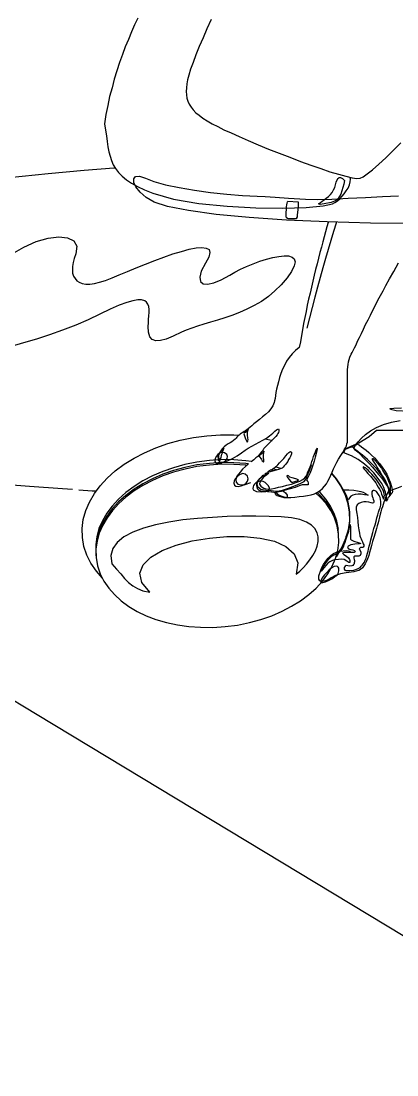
# Model space of a CAD drawing. Header units: inches. Extents: x 6322 to 85903, y -36042 to 7673.
# Drawn here: x 70109.4 to 70128.8, y -2226 to -2171.7 of the extents above; entities that cross this region are included whole.
import ezdxf

# ---------------------------------------------------------------- set-up
doc = ezdxf.new("R2010")
doc.units = ezdxf.units.IN
doc.header["$LTSCALE"] = 10
doc.linetypes.add('Amconstr', pattern=[9999, 9999, 0])
for name, color, linetype in [('1_MAN', 7, 'Continuous'), ('CKS_PROPERTY LINE', 5, 'Continuous'), ('MS GATE', 1, 'Continuous')]:
    doc.layers.add(name, color=color, linetype=linetype)

# ---------------------------------------------------------------- blocks, each defined once
blk = doc.blocks.new('Frau1')
at = {"layer": '1_MAN', "linetype": 'Continuous'}
for points in [[(1061.309, 131.018), (1061.277, 131.102), (1060.762, 132.247), (1060.227, 133.144), (1059.675, 133.792), (1059.675, 133.983), (1059.675, 134.498), (1059.675, 135.281), (1059.675, 136.292)], [(1041.551, 137.112), (1041.512, 133.259), (1041.417, 129.48), (1041.245, 125.913), (1041.017, 122.632), (1040.75, 119.732), (1040.425, 117.309), (1040.063, 115.477), (1039.681, 114.313), (1039.262, 113.608), (1038.804, 113.074), (1038.346, 112.712), (1037.945, 112.521), (1037.621, 112.521), (1037.43, 112.673), (1037.392, 113.017), (1037.583, 113.532), (1037.869, 114.276), (1038.155, 115.286), (1038.403, 116.488), (1038.632, 117.843), (1038.822, 119.255), (1038.975, 120.685), (1039.09, 122.059), (1039.166, 123.337), (1039.185, 124.043), (1039.242, 124.921), (1039.319, 126.066), (1039.414, 127.573), (1039.433, 128.603), (1039.414, 129.881), (1039.337, 131.312), (1039.262, 132.819), (1039.185, 134.326), (1039.128, 135.719)], [(1058.015, 136.654), (1057.958, 135.51), (1057.843, 135.013), (1057.767, 134.975), (1057.729, 135.319), (1057.709, 135.986)], [(1064.596, 135.968), (1064.768, 135.548), (1064.902, 135.204), (1064.997, 134.994), (1065.036, 134.918), (1064.692, 134.804), (1064.349, 134.67), (1064.043, 134.498), (1063.738, 134.307), (1063.452, 134.117), (1063.185, 133.907), (1062.918, 133.678), (1062.689, 133.449), (1062.46, 133.22), (1062.25, 132.991), (1062.04, 132.762), (1061.869, 132.552), (1061.697, 132.343), (1061.525, 132.152), (1061.391, 131.961), (1061.258, 131.808), (1060.991, 131.961), (1060.685, 132.19), (1060.361, 132.476), (1060.037, 132.838), (1059.712, 133.277), (1059.426, 133.792), (1059.159, 134.403), (1058.968, 135.09), (1058.816, 135.872)], [(1023.675, 119.312), (1024.476, 118.931), (1025.277, 118.587), (1026.04, 118.263), (1026.765, 117.958), (1027.433, 117.709), (1028.024, 117.5), (1028.539, 117.347), (1028.959, 117.232), (1029.321, 117.175), (1029.665, 117.137), (1029.97, 117.118), (1030.276, 117.137), (1030.562, 117.175), (1030.829, 117.252), (1031.096, 117.385), (1031.344, 117.538), (1031.592, 117.729), (1031.84, 117.958), (1032.069, 118.244), (1032.317, 118.568), (1032.565, 118.95), (1032.813, 119.388), (1033.061, 119.884), (1033.328, 120.419), (1033.614, 121.048), (1033.938, 121.754), (1034.282, 122.555), (1034.645, 123.414), (1035.026, 124.31), (1035.389, 125.245), (1035.751, 126.18), (1036.113, 127.115), (1036.438, 128.031), (1036.743, 128.908), (1037.01, 129.709), (1037.239, 130.454), (1037.411, 131.102), (1037.544, 131.656), (1037.601, 132.057), (1037.583, 132.343), (1037.468, 132.61), (1037.201, 132.972), (1036.839, 133.449), (1036.361, 134.002), (1035.789, 134.613), (1035.16, 135.262), (1034.473, 135.929)], [(1064.253, 123.261), (1064.558, 123.261), (1064.787, 123.337), (1064.921, 123.471), (1064.978, 123.662), (1065.016, 123.929), (1065.036, 124.235), (1065.074, 124.578), (1065.131, 124.959), (1065.36, 125.265), (1065.494, 125.589), (1065.569, 125.932), (1065.569, 126.275), (1065.551, 126.638), (1065.494, 127.001), (1065.436, 127.382), (1065.379, 127.745), (1065.34, 128.069), (1065.245, 128.355), (1065.111, 128.622), (1064.959, 128.851), (1064.768, 129.061), (1064.578, 129.233), (1064.367, 129.405), (1064.138, 129.538), (1063.872, 129.671), (1063.604, 129.786), (1063.337, 129.9), (1063.051, 130.034), (1062.765, 130.167), (1062.479, 130.32), (1062.193, 130.473), (1061.887, 130.664), (1061.62, 130.835), (1061.391, 130.969), (1061.2, 131.083), (1061.029, 131.159), (1060.876, 131.198), (1060.724, 131.236), (1060.552, 131.255), (1060.38, 131.255), (1060.247, 131.255), (1060.037, 131.255), (1059.751, 131.255), (1059.426, 131.255), (1059.064, 131.255), (1058.644, 131.255), (1058.224, 131.255), (1057.786, 131.255), (1057.346, 131.255), (1056.908, 131.255), (1056.469, 131.255), (1056.087, 131.255), (1055.725, 131.255), (1055.401, 131.255), (1055.134, 131.255), (1054.943, 131.255), (1054.637, 131.255), (1054.371, 131.255), (1054.122, 131.274), (1053.913, 131.293), (1053.684, 131.331), (1053.474, 131.388), (1053.264, 131.465), (1053.016, 131.579), (1052.863, 131.656), (1052.673, 131.751), (1052.444, 131.866), (1052.176, 131.999), (1051.871, 132.132), (1051.547, 132.286), (1051.184, 132.476), (1050.803, 132.647), (1050.402, 132.838), (1050.002, 133.048), (1049.582, 133.259), (1049.143, 133.468), (1048.723, 133.697), (1048.285, 133.907), (1047.865, 134.136), (1047.445, 134.365), (1046.987, 134.613), (1046.415, 134.937), (1045.748, 135.299), (1045.004, 135.719)], [(1065.894, 134.632), (1065.741, 134.651), (1065.551, 134.651), (1065.34, 134.613), (1065.111, 134.575), (1064.902, 134.498), (1064.692, 134.422), (1064.501, 134.346), (1064.349, 134.25), (1064.101, 134.078), (1063.795, 133.849), (1063.414, 133.545), (1063.032, 133.163), (1062.631, 132.724), (1062.25, 132.19), (1061.906, 131.599), (1061.64, 130.93), (1061.486, 130.988), (1061.391, 131.026), (1061.354, 131.064), (1061.334, 131.064), (1061.162, 131.503), (1061.029, 131.828), (1060.934, 132.057), (1060.896, 132.132), (1060.991, 132.286), (1061.125, 132.476), (1061.277, 132.686), (1061.429, 132.896), (1061.62, 133.125), (1061.849, 133.354), (1062.078, 133.602), (1062.326, 133.831), (1062.593, 134.06), (1062.899, 134.289), (1063.204, 134.498), (1063.528, 134.689), (1063.872, 134.842), (1064.234, 134.994), (1064.616, 135.109), (1065.016, 135.185), (1065.15, 135.147), (1065.283, 135.052), (1065.398, 134.956), (1065.512, 134.861), (1065.608, 134.784), (1065.703, 134.746), (1065.798, 134.689), (1065.894, 134.632)], [(1061.277, 131.007), (1061.162, 131.484), (1061.125, 131.637), (1061.143, 131.713), (1061.22, 131.77), (1061.354, 131.866), (1061.449, 131.999), (1061.601, 132.171), (1061.811, 132.381), (1062.059, 132.629), (1062.326, 132.876), (1062.613, 133.163), (1062.918, 133.43), (1063.242, 133.697), (1063.547, 133.964), (1063.852, 134.212), (1064.138, 134.441), (1064.387, 134.613), (1064.596, 134.765), (1064.787, 134.861), (1064.902, 134.918), (1064.978, 134.899), (1065.074, 134.804), (1065.207, 134.727), (1065.379, 134.651), (1065.569, 134.575), (1065.76, 134.518), (1065.97, 134.441), (1066.18, 134.384), (1066.371, 134.307), (1066.581, 134.231), (1066.81, 134.174), (1067.039, 134.117), (1067.287, 134.04), (1067.534, 133.983), (1067.783, 133.926), (1068.049, 133.849), (1068.298, 133.774), (1068.679, 133.659), (1069.061, 133.545), (1069.423, 133.449), (1069.766, 133.354), (1070.091, 133.277), (1070.396, 133.182), (1070.664, 133.105), (1070.93, 133.01), (1071.159, 132.915), (1071.388, 132.801), (1071.56, 132.686), (1071.732, 132.552), (1071.865, 132.4), (1071.961, 132.228), (1072.037, 132.018), (1072.075, 131.808), (1072.171, 131.141), (1072.266, 130.625), (1072.4, 130.186), (1072.609, 129.824), (1072.724, 129.634), (1072.838, 129.405), (1072.915, 129.194), (1072.933, 128.985), (1072.876, 128.832), (1072.724, 128.736), (1072.438, 128.736), (1072.018, 128.87), (1071.713, 129.004), (1071.427, 129.156), (1071.14, 129.347), (1070.893, 129.557), (1070.664, 129.786), (1070.473, 130.034), (1070.358, 130.282), (1070.282, 130.549), (1070.11, 130.664), (1069.9, 130.778), (1069.691, 130.873), (1069.48, 130.969), (1069.271, 131.045), (1069.118, 131.102), (1069.004, 131.122), (1068.965, 131.141), (1068.927, 131.159), (1068.851, 131.198), (1068.698, 131.236), (1068.507, 131.312), (1068.26, 131.37), (1067.974, 131.427), (1067.649, 131.465), (1067.268, 131.465), (1066.867, 131.446), (1066.447, 131.388), (1065.989, 131.293), (1065.494, 131.141), (1064.997, 130.93), (1064.463, 130.644), (1063.929, 130.282), (1063.433, 129.863), (1063.433, 129.863)], [(1062.574, 133.907), (1062.784, 134.06), (1062.994, 134.212), (1063.223, 134.346), (1063.452, 134.498), (1063.681, 134.632), (1063.91, 134.746), (1064.138, 134.842), (1064.349, 134.918), (1064.578, 134.975), (1064.807, 134.994), (1065.016, 134.994), (1065.188, 134.994), (1065.322, 134.975), (1065.36, 134.956), (1065.302, 134.918), (1065.111, 134.899), (1064.902, 134.88), (1064.73, 134.842), (1064.596, 134.804), (1064.482, 134.765), (1064.349, 134.708), (1064.215, 134.632), (1064.024, 134.536), (1063.795, 134.403), (1063.566, 134.269), (1063.394, 134.174), (1063.28, 134.098), (1063.204, 134.06), (1063.147, 134.002), (1063.089, 133.964), (1063.013, 133.926), (1062.899, 133.849), (1062.746, 133.754), (1062.555, 133.64), (1062.384, 133.525), (1062.231, 133.449), (1062.155, 133.43), (1062.155, 133.487), (1062.288, 133.64), (1062.574, 133.907)], [(1065.722, 134.403), (1065.608, 134.441), (1065.512, 134.46), (1065.398, 134.479), (1065.265, 134.46), (1065.111, 134.422), (1064.94, 134.365), (1064.73, 134.25), (1064.482, 134.117), (1064.215, 133.945), (1063.948, 133.754), (1063.719, 133.563), (1063.509, 133.373), (1063.337, 133.201), (1063.185, 133.048), (1063.051, 132.915), (1062.975, 132.819), (1062.899, 132.686), (1062.879, 132.61), (1062.956, 132.61), (1063.108, 132.724), (1063.204, 132.819), (1063.318, 132.915), (1063.452, 133.03), (1063.566, 133.144), (1063.7, 133.259), (1063.852, 133.392), (1063.986, 133.506), (1064.138, 133.62), (1064.291, 133.735), (1064.463, 133.831), (1064.654, 133.945), (1064.845, 134.04), (1065.054, 134.155), (1065.265, 134.231), (1065.494, 134.326), (1065.722, 134.403)], [(1071.98, 131.102), (1071.961, 131.465), (1071.923, 131.808), (1071.827, 132.114), (1071.694, 132.343), (1071.598, 132.438), (1071.503, 132.533), (1071.369, 132.629), (1071.236, 132.724), (1071.064, 132.801), (1070.873, 132.876), (1070.664, 132.953), (1070.435, 133.01), (1070.282, 133.048), (1070.091, 133.087), (1069.843, 133.144), (1069.557, 133.22), (1069.271, 133.296), (1068.947, 133.392), (1068.622, 133.468), (1068.278, 133.563), (1067.954, 133.659), (1067.649, 133.754), (1067.363, 133.831), (1067.096, 133.907), (1066.867, 133.964), (1066.676, 134.021), (1066.542, 134.078), (1066.466, 134.098), (1066.352, 134.136), (1066.238, 134.155), (1066.084, 134.174), (1065.913, 134.174), (1065.741, 134.136), (1065.569, 134.098), (1065.379, 134.021), (1065.207, 133.907), (1065.054, 133.792), (1064.978, 133.678), (1064.94, 133.582), (1064.94, 133.506), (1064.997, 133.43), (1065.074, 133.392), (1065.188, 133.373), (1065.302, 133.373), (1065.436, 133.411), (1065.589, 133.468), (1065.722, 133.506), (1065.855, 133.545), (1065.97, 133.563), (1066.046, 133.525), (1066.066, 133.449), (1066.027, 133.316), (1065.97, 133.125), (1065.951, 132.896), (1065.951, 132.667), (1066.009, 132.438), (1066.084, 132.247), (1066.218, 132.094), (1066.409, 132.018), (1066.657, 132.018), (1066.962, 132.057), (1067.306, 132.114), (1067.668, 132.152), (1068.049, 132.19), (1068.393, 132.228), (1068.698, 132.286), (1068.927, 132.323), (1069.08, 132.381), (1069.194, 132.457), (1069.328, 132.515), (1069.462, 132.572), (1069.614, 132.629), (1069.729, 132.667), (1069.843, 132.667), (1069.92, 132.629), (1069.938, 132.552), (1069.957, 132.381), (1070.034, 132.286), (1070.11, 132.266), (1070.224, 132.343), (1070.358, 132.418), (1070.511, 132.418), (1070.644, 132.361), (1070.701, 132.247), (1070.701, 132.094), (1070.721, 131.903), (1070.759, 131.789), (1070.893, 131.789), (1070.988, 131.828), (1071.102, 131.866), (1071.198, 131.866), (1071.293, 131.846), (1071.369, 131.828), (1071.445, 131.77), (1071.522, 131.713), (1071.56, 131.617), (1071.579, 131.427), (1071.56, 131.274), (1071.541, 131.141), (1071.598, 131.045), (1071.713, 130.969), (1071.846, 130.969), (1071.942, 131.007), (1071.98, 131.102)], [(1065.78, 131.293), (1065.646, 131.255), (1065.494, 131.198), (1065.34, 131.141), (1065.207, 131.083), (1065.093, 131.026), (1064.997, 130.969), (1064.921, 130.95), (1064.902, 130.93), (1064.902, 131.37), (1064.921, 131.789), (1064.978, 132.132), (1065.036, 132.418), (1065.111, 132.629), (1065.226, 132.838), (1065.322, 132.991), (1065.36, 133.048), (1065.322, 132.724), (1065.283, 132.438), (1065.283, 132.171), (1065.302, 131.923), (1065.36, 131.713), (1065.455, 131.541), (1065.589, 131.408), (1065.78, 131.293)], [(1072.037, 128.947), (1071.865, 129.022), (1071.656, 129.119), (1071.427, 129.251), (1071.179, 129.423), (1070.95, 129.634), (1070.721, 129.881), (1070.53, 130.186), (1070.396, 130.53), (1070.244, 130.664), (1070.072, 130.797), (1069.881, 130.893), (1069.691, 130.969), (1069.48, 131.045), (1069.29, 131.102), (1069.099, 131.159), (1068.927, 131.217), (1068.698, 131.293), (1068.507, 131.351), (1068.336, 131.388), (1068.202, 131.427), (1068.088, 131.446), (1067.992, 131.465), (1067.954, 131.484), (1067.935, 131.484), (1068.202, 131.503), (1068.45, 131.522), (1068.66, 131.522), (1068.832, 131.503), (1068.985, 131.503), (1069.118, 131.503), (1069.214, 131.522), (1069.271, 131.56), (1069.385, 131.808), (1069.519, 132.171), (1069.595, 132.418), (1069.634, 132.286), (1069.652, 131.885), (1069.709, 131.541), (1069.824, 131.312), (1069.957, 131.255), (1070.053, 131.331), (1070.091, 131.427), (1070.129, 131.56), (1070.167, 131.713), (1070.224, 131.866), (1070.32, 131.923), (1070.378, 131.846), (1070.396, 131.579), (1070.378, 131.217), (1070.396, 130.95), (1070.435, 130.816), (1070.549, 130.93), (1070.701, 131.159), (1070.854, 131.331), (1070.988, 131.427), (1071.083, 131.446), (1071.179, 131.446), (1071.274, 131.446), (1071.274, 131.37), (1071.159, 131.198), (1071.007, 130.969), (1070.969, 130.74), (1070.988, 130.473), (1071.045, 130.129), (1071.064, 130.034), (1071.083, 129.938), (1071.14, 129.824), (1071.217, 129.691), (1071.331, 129.538), (1071.503, 129.366), (1071.732, 129.176), (1072.037, 128.947)], [(1023.541, 112.884), (1024.151, 112.597), (1024.762, 112.33), (1025.41, 112.044), (1026.078, 111.777), (1026.746, 111.529), (1027.452, 111.281), (1028.177, 111.033), (1028.902, 110.804), (1029.646, 110.613), (1030.428, 110.403), (1031.211, 110.232), (1031.993, 110.079), (1032.813, 109.945), (1033.366, 110.041), (1033.881, 110.117), (1034.377, 110.174), (1034.835, 110.251), (1035.255, 110.346), (1035.655, 110.441), (1036.038, 110.556), (1036.399, 110.727), (1036.743, 110.918), (1037.086, 111.185), (1037.392, 111.491), (1037.716, 111.872), (1038.002, 112.311), (1038.307, 112.845), (1038.593, 113.456), (1038.899, 114.18), (1039.414, 115.992), (1039.795, 118.224), (1040.044, 120.705), (1040.177, 123.204), (1040.196, 125.569), (1040.139, 127.611), (1040.006, 129.119), (1039.834, 129.938), (1039.72, 130.149), (1039.566, 130.358), (1039.376, 130.568), (1039.166, 130.778), (1038.937, 130.969), (1038.689, 131.141), (1038.441, 131.293), (1038.174, 131.408), (1037.907, 131.484), (1037.659, 131.503), (1037.506, 131.484), (1037.506, 131.503)], [(1063.479, 129.84), (1063.852, 130.167), (1064.539, 130.644), (1065.265, 131.007), (1066.009, 131.255), (1066.81, 131.388), (1067.611, 131.408), (1068.393, 131.312), (1069.176, 131.083), (1069.92, 130.759), (1070.644, 130.339), (1070.778, 130.244), (1070.778, 130.244)], [(1070.282, 130.568), (1070.263, 130.644), (1070.244, 130.873), (1070.224, 131.179), (1070.263, 131.522)], [(1037.792, 130.988), (1038.098, 130.912), (1038.403, 130.835), (1038.689, 130.759), (1038.975, 130.664), (1039.223, 130.53), (1039.433, 130.358), (1039.605, 130.11), (1039.7, 129.805), (1039.834, 129.214), (1039.872, 128.851), (1039.834, 128.718), (1039.7, 128.87), (1039.586, 129.022), (1039.471, 129.214), (1039.337, 129.385), (1039.185, 129.576), (1039.013, 129.748), (1038.822, 129.9), (1038.613, 130.034), (1038.384, 130.129), (1038.155, 130.206), (1037.926, 130.263), (1037.735, 130.339), (1037.601, 130.415), (1037.525, 130.511), (1037.525, 130.625), (1037.601, 130.797), (1037.792, 130.988)], [(1041.437, 130.267), (1041.512, 130.244), (1042.257, 130.015), (1043.039, 129.786), (1043.821, 129.557), (1044.622, 129.309), (1045.443, 129.08), (1046.282, 128.851), (1047.14, 128.622), (1048.018, 128.375), (1048.914, 128.146), (1049.811, 127.917), (1050.726, 127.688)], [(1068.374, 130.454), (1067.649, 130.32), (1066.962, 130.091), (1066.313, 129.767), (1065.703, 129.347), (1065.131, 128.851), (1065.032, 128.742)], [(1068.622, 130.454), (1067.897, 130.32), (1067.21, 130.091), (1066.562, 129.767), (1065.951, 129.347), (1065.379, 128.851), (1065.133, 128.579)], [(1070.835, 109.22), (1071.56, 109.354), (1072.247, 109.583), (1072.896, 109.907), (1073.506, 110.327), (1074.078, 110.823), (1074.613, 111.414), (1075.109, 112.082), (1075.548, 112.826), (1075.929, 113.608), (1076.254, 114.466), (1076.521, 115.382), (1076.73, 116.336), (1076.864, 117.347), (1076.941, 118.377), (1076.959, 119.446), (1076.883, 120.533), (1076.749, 121.62), (1076.521, 122.67), (1076.254, 123.662), (1075.929, 124.616), (1075.528, 125.512), (1075.09, 126.352), (1074.613, 127.134), (1074.078, 127.859), (1073.506, 128.489), (1072.896, 129.042), (1072.266, 129.519), (1071.598, 129.9), (1070.911, 130.206), (1070.224, 130.396), (1069.5, 130.492), (1068.775, 130.473), (1068.049, 130.339), (1067.363, 130.11), (1066.714, 129.786), (1066.104, 129.366), (1065.531, 128.851), (1065.187, 128.47)], [(1072.304, 130.396), (1072.228, 130.435), (1072.114, 130.473), (1071.999, 130.492), (1071.885, 130.492), (1071.77, 130.492), (1071.674, 130.435), (1071.617, 130.358), (1071.579, 130.244), (1071.617, 130.072), (1071.732, 129.863), (1071.903, 129.652), (1072.132, 129.423), (1072.361, 129.214), (1072.59, 129.061), (1072.781, 128.927), (1072.953, 128.89), (1073.029, 128.947), (1073.029, 129.099), (1072.953, 129.328), (1072.838, 129.595), (1072.686, 129.863), (1072.533, 130.11), (1072.4, 130.301), (1072.304, 130.396)], [(1041.419, 129.568), (1041.455, 129.557), (1041.856, 129.443), (1042.276, 129.328), (1042.715, 129.194), (1043.153, 129.08), (1043.631, 128.965), (1044.107, 128.832), (1044.584, 128.699), (1045.08, 128.584), (1045.577, 128.45), (1046.092, 128.336), (1046.606, 128.203), (1047.14, 128.088), (1047.655, 127.974), (1048.189, 127.84), (1048.723, 127.726), (1049.258, 127.611), (1049.792, 127.516), (1050.326, 127.401), (1050.86, 127.306), (1051.375, 127.211), (1051.91, 127.115), (1052.425, 127.019), (1052.691, 126.695), (1052.978, 126.39), (1053.303, 126.142), (1053.627, 125.913), (1053.989, 125.723), (1054.333, 125.551), (1054.695, 125.417), (1055.057, 125.303), (1055.42, 125.188), (1055.744, 125.111), (1056.069, 125.036), (1056.374, 124.979), (1056.641, 124.94), (1056.889, 124.902), (1057.099, 124.864), (1057.251, 124.825), (1057.518, 124.711), (1057.786, 124.539), (1058.053, 124.31), (1058.282, 124.063), (1058.51, 123.795), (1058.739, 123.528), (1058.931, 123.261), (1059.121, 123.051), (1059.274, 122.861), (1059.407, 122.708), (1059.541, 122.555), (1059.636, 122.422), (1059.712, 122.307), (1059.789, 122.193), (1059.865, 122.078), (1059.941, 121.964), (1060.018, 121.849), (1060.094, 121.754), (1060.151, 121.678), (1060.227, 121.62), (1060.285, 121.563), (1060.361, 121.487), (1060.456, 121.391), (1060.571, 121.258), (1060.685, 121.105), (1060.781, 120.953), (1060.876, 120.8), (1060.971, 120.628), (1061.125, 120.438), (1061.315, 120.266), (1061.563, 120.075), (1061.887, 119.884), (1062.288, 119.904), (1062.46, 120.075), (1062.479, 120.361), (1062.364, 120.743), (1062.155, 121.163), (1061.906, 121.583), (1061.658, 121.964), (1061.429, 122.269), (1061.239, 122.555), (1061.067, 122.861), (1060.896, 123.185), (1060.724, 123.509), (1060.552, 123.815), (1060.38, 124.139), (1060.17, 124.425), (1059.941, 124.692), (1059.751, 124.883), (1059.636, 125.036), (1059.579, 125.131), (1059.56, 125.207), (1059.598, 125.226), (1059.655, 125.226), (1059.751, 125.226), (1059.865, 125.188), (1059.961, 125.15), (1060.075, 125.074), (1060.209, 124.979), (1060.323, 124.864), (1060.456, 124.73), (1060.609, 124.596), (1060.742, 124.444), (1060.896, 124.292), (1061.029, 124.158), (1061.162, 124.043), (1061.277, 123.929), (1061.391, 123.852), (1061.506, 123.757), (1061.601, 123.681), (1061.715, 123.605), (1061.83, 123.509), (1061.964, 123.395), (1062.098, 123.223), (1062.269, 123.032), (1062.441, 122.803)], [(1063.623, 124.139), (1063.7, 124.006), (1063.795, 123.891), (1063.891, 123.795), (1064.005, 123.7), (1064.12, 123.623), (1064.234, 123.586), (1064.33, 123.548), (1064.406, 123.548), (1064.482, 123.586), (1064.578, 123.643), (1064.673, 123.757), (1064.749, 123.91), (1064.807, 124.101), (1064.825, 124.33), (1064.807, 124.596), (1064.749, 124.921), (1064.673, 125.188), (1064.596, 125.551), (1064.482, 125.932), (1064.387, 126.352), (1064.253, 126.733), (1064.138, 127.077), (1063.986, 127.344), (1063.852, 127.516), (1063.7, 127.611), (1063.509, 127.706), (1063.318, 127.783), (1063.089, 127.878), (1062.879, 127.974), (1062.65, 128.05), (1062.422, 128.126), (1062.212, 128.203), (1061.983, 128.278), (1061.773, 128.355), (1061.563, 128.432), (1061.391, 128.507), (1061.277, 128.565), (1061.239, 128.584), (1061.296, 128.603), (1061.449, 128.565), (1061.715, 128.507), (1062.021, 128.412), (1062.384, 128.317), (1062.746, 128.203), (1063.089, 128.088), (1063.394, 127.974), (1063.643, 127.859), (1063.814, 127.763), (1064.005, 127.668), (1064.101, 127.706), (1064.177, 127.763), (1064.272, 127.802), (1064.367, 127.802), (1064.444, 127.802), (1064.463, 127.726), (1064.444, 127.535), (1064.463, 127.268), (1064.558, 127.001), (1064.692, 126.657), (1064.807, 126.218), (1064.921, 125.78), (1065.016, 125.494), (1065.054, 125.245), (1065.036, 124.959), (1064.997, 124.559), (1064.959, 124.081), (1064.864, 123.662), (1064.654, 123.395), (1064.596, 123.376), (1064.52, 123.357), (1064.425, 123.337), (1064.31, 123.357), (1064.177, 123.395), (1064.062, 123.471), (1063.91, 123.566), (1063.776, 123.719), (1063.7, 123.815), (1063.623, 123.948), (1063.528, 124.081), (1063.452, 124.196), (1063.414, 124.292), (1063.414, 124.31), (1063.49, 124.272), (1063.623, 124.139)], [(1072.285, 126.753), (1072.037, 127.058), (1071.732, 127.363), (1071.408, 127.668), (1071.045, 127.955), (1070.644, 128.221), (1070.244, 128.432), (1069.824, 128.584), (1069.423, 128.679), (1069.022, 128.679), (1068.66, 128.584), (1068.298, 128.393), (1067.992, 128.088), (1067.726, 127.649), (1067.497, 127.077), (1067.344, 126.333), (1067.268, 125.436), (1067.229, 124.387), (1067.21, 123.223), (1067.21, 122.002), (1067.229, 120.705), (1067.306, 119.408), (1067.401, 118.091), (1067.534, 116.813), (1067.726, 115.592), (1067.974, 114.428), (1068.26, 113.379), (1068.603, 112.444), (1069.022, 111.662), (1069.5, 111.071), (1070.034, 110.67), (1070.664, 110.498), (1071.369, 110.594), (1071.846, 111.013), (1072.266, 111.376), (1072.667, 111.72), (1073.01, 112.063), (1073.296, 112.426), (1073.545, 112.845), (1073.735, 113.322), (1073.869, 113.914), (1073.01, 113.227), (1072.189, 113.055), (1071.465, 113.341), (1070.797, 114.009), (1070.224, 115), (1069.748, 116.221), (1069.366, 117.633), (1069.118, 119.14), (1068.985, 120.685), (1068.985, 122.193), (1069.118, 123.605), (1069.405, 124.864), (1069.862, 125.856), (1070.492, 126.562), (1071.293, 126.886), (1072.285, 126.753)], [(1065.093, 124.959), (1064.997, 125.283), (1064.882, 125.646), (1064.749, 126.066), (1064.616, 126.467), (1064.463, 126.848), (1064.31, 127.172), (1064.158, 127.439), (1064.005, 127.573), (1063.852, 127.649), (1063.662, 127.726), (1063.471, 127.802), (1063.28, 127.878), (1063.108, 127.955), (1062.937, 128.012), (1062.803, 128.05), (1062.708, 128.088)], [(1039.643, 126.924), (1040.006, 126.924), (1040.33, 126.905), (1040.578, 126.867), (1040.788, 126.848), (1040.959, 126.829), (1041.054, 126.791), (1041.131, 126.772), (1041.15, 126.772), (1041.15, 126.314), (1041.131, 126.047), (1041.054, 125.913), (1040.921, 125.875), (1040.597, 125.875), (1040.31, 125.894), (1040.081, 125.913), (1039.91, 125.932), (1039.757, 125.97), (1039.662, 125.989), (1039.605, 126.009), (1039.586, 126.009), (1039.643, 126.924)], [(1046.072, 120.934), (1045.824, 121.372), (1045.557, 121.869), (1045.309, 122.403), (1045.08, 122.975), (1044.851, 123.566), (1044.679, 124.158), (1044.527, 124.711), (1044.432, 125.226), (1044.375, 125.703), (1044.393, 126.085), (1044.489, 126.39), (1044.661, 126.581), (1044.908, 126.657), (1045.271, 126.581), (1045.748, 126.352), (1046.32, 125.951), (1046.93, 125.436), (1047.464, 124.883), (1047.96, 124.31), (1048.38, 123.7), (1048.743, 123.071), (1049.067, 122.422), (1049.353, 121.773), (1049.601, 121.125), (1049.83, 120.495), (1050.021, 119.866), (1050.211, 119.255), (1050.383, 118.663), (1050.555, 118.11), (1050.726, 117.595), (1050.898, 117.118), (1051.089, 116.699), (1051.432, 115.973), (1051.681, 115.344), (1051.814, 114.848), (1051.833, 114.447), (1051.719, 114.143), (1051.471, 113.933), (1051.089, 113.818), (1050.574, 113.78), (1050.268, 113.799), (1049.964, 113.818), (1049.658, 113.837), (1049.353, 113.857), (1049.086, 113.876), (1048.838, 113.837), (1048.609, 113.761), (1048.437, 113.647), (1048.323, 113.475), (1048.247, 113.208), (1048.247, 112.884), (1048.323, 112.444), (1048.476, 111.911), (1048.723, 111.242), (1049.067, 110.461), (1049.506, 109.545), (1050.002, 108.515), (1050.459, 107.427), (1050.898, 106.283), (1051.299, 105.138), (1051.681, 103.993), (1052.024, 102.848), (1052.329, 101.761)], [(1044.221, 101.856), (1043.611, 102.887), (1043.134, 103.955), (1042.848, 105.004), (1042.733, 105.939), (1042.81, 106.721), (1043.077, 107.274), (1043.535, 107.522), (1044.221, 107.427), (1044.604, 107.293), (1044.965, 107.198), (1045.309, 107.16), (1045.614, 107.141), (1045.9, 107.16), (1046.168, 107.236), (1046.377, 107.37), (1046.568, 107.522), (1046.701, 107.732), (1046.797, 108), (1046.854, 108.304), (1046.854, 108.667), (1046.797, 109.068), (1046.701, 109.525), (1046.548, 110.041), (1046.32, 110.613), (1046.053, 111.242), (1045.767, 111.968), (1045.443, 112.731), (1045.119, 113.532), (1044.794, 114.352), (1044.508, 115.153), (1044.221, 115.955), (1043.992, 116.699), (1043.802, 117.385), (1043.688, 117.976), (1043.649, 118.492), (1043.706, 118.873), (1043.84, 119.121), (1044.107, 119.197), (1044.489, 119.102), (1045.023, 118.816), (1045.729, 118.434), (1046.263, 118.301), (1046.625, 118.358), (1046.835, 118.587), (1046.873, 118.988), (1046.758, 119.522), (1046.491, 120.19), (1046.072, 120.934)], [(1064.101, 126.848), (1064.005, 126.943), (1063.929, 126.733), (1063.852, 126.409), (1063.776, 126.199), (1063.681, 126.085), (1063.643, 125.97), (1063.681, 125.932), (1063.814, 125.989), (1063.986, 126.142), (1064.138, 126.256), (1064.215, 126.371), (1064.215, 126.467), (1064.196, 126.543), (1064.177, 126.638), (1064.138, 126.733), (1064.101, 126.848)], [(1063.28, 124.272), (1063.166, 124.482), (1063.07, 124.673), (1062.975, 124.807), (1062.899, 124.921), (1062.822, 125.016), (1062.708, 125.131), (1062.536, 125.283), (1062.345, 125.474), (1062.135, 125.665), (1061.926, 125.837), (1061.754, 125.989), (1061.62, 126.104), (1061.563, 126.18), (1061.544, 126.256), (1061.601, 126.333), (1061.735, 126.333), (1061.964, 126.256), (1062.098, 126.18), (1062.25, 126.085), (1062.402, 126.009), (1062.555, 125.913), (1062.689, 125.818), (1062.803, 125.703), (1062.918, 125.608), (1062.994, 125.512), (1063.108, 125.207), (1063.223, 124.787), (1063.337, 124.367), (1063.452, 124.101), (1063.509, 124.006)], [(1064.997, 125.589), (1065.054, 125.665), (1065.169, 125.818), (1065.36, 125.951), (1065.551, 125.951), (1065.589, 125.875), (1065.589, 125.703), (1065.551, 125.494), (1065.494, 125.283), (1065.417, 125.093), (1065.322, 124.959), (1065.207, 124.902), (1065.111, 124.979), (1065.093, 125.054), (1065.054, 125.245), (1065.016, 125.455), (1064.997, 125.589)], [(1063.032, 125.41), (1062.956, 125.207), (1062.879, 124.945)], [(1063.154, 125.038), (1063.054, 124.695)], [(1063.228, 124.768), (1063.153, 124.509)], [(1060.431, 124.044), (1060.552, 124.596), (1060.563, 124.637)], [(1061.506, 123.948), (1061.678, 123.777), (1061.811, 123.643), (1061.887, 123.528), (1061.926, 123.49), (1062.021, 123.566), (1062.135, 123.643), (1062.25, 123.7), (1062.345, 123.777), (1062.402, 123.852), (1062.441, 123.891), (1062.441, 123.929), (1062.364, 123.929), (1062.25, 123.91), (1062.155, 123.891), (1062.059, 123.891), (1061.964, 123.891), (1061.849, 123.891), (1061.754, 123.891), (1061.64, 123.91), (1061.506, 123.948)], [(1063.604, 123.891), (1063.7, 123.777), (1063.814, 123.643), (1063.929, 123.528), (1064.043, 123.414), (1064.158, 123.319), (1064.253, 123.261)], [(1065.016, 124.272), (1064.978, 124.31), (1064.882, 124.387), (1064.749, 124.425), (1064.558, 124.33), (1064.387, 124.177), (1064.253, 124.043), (1064.158, 123.852), (1064.138, 123.623), (1064.158, 123.49), (1064.215, 123.357), (1064.291, 123.223), (1064.387, 123.108), (1064.501, 123.013), (1064.635, 122.975), (1064.768, 122.956), (1064.902, 122.994), (1065.054, 123.261), (1065.074, 123.7), (1065.036, 124.101), (1065.016, 124.272)], [(1059.56, 122.574), (1059.732, 122.403), (1059.865, 122.269), (1059.941, 122.193), (1059.98, 122.155), (1060.17, 122.212), (1060.323, 122.269), (1060.476, 122.327), (1060.59, 122.384), (1060.667, 122.422), (1060.705, 122.46), (1060.685, 122.498), (1060.609, 122.517), (1060.495, 122.536), (1060.38, 122.517), (1060.266, 122.517), (1060.151, 122.498), (1060.018, 122.479), (1059.865, 122.498), (1059.732, 122.517), (1059.56, 122.574)], [(1062.413, 122.84), (1062.345, 122.327), (1062.269, 121.296), (1062.25, 120.227), (1062.326, 119.14), (1062.46, 118.053), (1062.689, 117.003), (1062.956, 116.012), (1063.28, 115.057), (1063.681, 114.162), (1064.12, 113.322), (1064.596, 112.54), (1065.131, 111.834), (1065.703, 111.185), (1066.313, 110.632), (1066.943, 110.155), (1067.611, 109.774), (1068.298, 109.468), (1068.985, 109.278), (1069.709, 109.182), (1070.435, 109.201)], [(1062.625, 122.564), (1062.593, 122.327), (1062.517, 121.296), (1062.498, 120.227), (1062.574, 119.14), (1062.708, 118.053), (1062.937, 117.003), (1063.204, 116.012), (1063.528, 115.057), (1063.929, 114.162), (1064.367, 113.322), (1064.845, 112.54), (1065.379, 111.834), (1065.951, 111.185), (1066.562, 110.632), (1067.191, 110.155), (1067.859, 109.774), (1068.546, 109.468), (1069.233, 109.278), (1069.957, 109.182), (1070.682, 109.201)], [(1062.631, 122.555), (1062.86, 122.307), (1063.089, 122.059), (1063.357, 121.83), (1063.7, 121.563), (1063.986, 121.449), (1064.234, 121.487), (1064.387, 121.64), (1064.463, 121.926), (1064.425, 122.288), (1064.253, 122.765)], [(1062.758, 122.418), (1062.746, 122.327), (1062.67, 121.296), (1062.65, 120.227), (1062.727, 119.14), (1062.86, 118.053), (1063.07, 117.023), (1063.357, 116.012), (1063.681, 115.057), (1064.081, 114.162), (1064.52, 113.322), (1064.997, 112.559), (1065.531, 111.834), (1066.104, 111.205), (1066.695, 110.652), (1067.344, 110.174), (1067.992, 109.793), (1068.679, 109.488), (1069.385, 109.297), (1070.11, 109.201), (1070.835, 109.22)], [(1063.7, 122.479), (1063.528, 122.288), (1063.471, 122.078), (1063.547, 121.849), (1063.7, 121.62), (1063.891, 121.429), (1064.101, 121.315), (1064.31, 121.277), (1064.482, 121.334), (1064.578, 121.468), (1064.596, 121.678), (1064.539, 121.926), (1064.463, 122.155), (1064.31, 122.364), (1064.138, 122.498), (1063.929, 122.555), (1063.7, 122.479)], [(1072.629, 109.774), (1072.018, 109.239), (1071.331, 108.762), (1070.625, 108.4), (1069.862, 108.152), (1069.08, 108.018), (1068.278, 108), (1067.497, 108.095), (1066.714, 108.324), (1065.97, 108.648), (1065.226, 109.068), (1064.539, 109.583), (1063.872, 110.194), (1063.242, 110.899), (1062.65, 111.682), (1062.116, 112.54), (1061.64, 113.456), (1061.2, 114.447), (1060.838, 115.497), (1060.533, 116.584), (1060.304, 117.747), (1060.151, 118.931), (1060.075, 120.132), (1060.075, 121.296), (1060.111, 121.732)], [(1061.239, 120.438), (1061.354, 120.324), (1061.486, 120.19), (1061.62, 120.095), (1061.754, 119.999), (1061.887, 119.941), (1062.04, 119.941), (1062.173, 119.98), (1062.326, 120.075), (1062.173, 120.132), (1062.04, 120.17), (1061.906, 120.209), (1061.773, 120.247), (1061.64, 120.285), (1061.506, 120.324), (1061.372, 120.381), (1061.239, 120.438)], [(1061.811, 120.667), (1061.64, 120.476), (1061.601, 120.266), (1061.658, 120.075), (1061.811, 119.884), (1061.983, 119.751), (1062.173, 119.655), (1062.364, 119.617), (1062.498, 119.675), (1062.574, 119.808), (1062.593, 119.999), (1062.536, 120.209), (1062.441, 120.419), (1062.326, 120.59), (1062.155, 120.705), (1061.983, 120.743), (1061.811, 120.667)], [(1064.864, 107.141), (1064.807, 106.263), (1064.596, 103.382), (1064.367, 100.349)], [(1037.525, 101.589), (1037.163, 105.004), (1036.877, 108.171), (1036.685, 110.785), (1036.685, 110.785), (1036.685, 110.881)], [(1064.902, 107.714), (1064.978, 108.877), (1064.988, 109.247)]]:
    blk.add_lwpolyline(points, dxfattribs=at)
blk = doc.blocks.new('A$C065A3FC7')
at = {"layer": '1_MAN', "xscale": 0.137795275592464, "yscale": 0.137795275592464, "zscale": 0.137795275592464}
blk.add_blockref('Frau1', (110.756, 383.835), dxfattribs=at)
blk = doc.blocks.new('admin enlclave road')
at = {"layer": 'CKS_PROPERTY LINE', "color": 0, "lineweight": -3, "xscale": 0.10000000000013, "yscale": 0.10000000000013, "zscale": 0.10000000000013, "rotation": 277.8258493161042}
blk.add_blockref('A$C065A3FC7', (44802.2137, -5330.2059), dxfattribs=at)

msp = doc.modelspace()

# ---------------------------------------------------------------- block references
at = {"layer": 'MS GATE', "linetype": 'Amconstr', "lineweight": 25, "xscale": 42.66674600251998, "yscale": 42.66674600251998, "zscale": 42.66674600251998, "rotation": 352.174150691152}
msp.add_blockref('admin enlclave road', (-1794383.54152, 484490.75316), dxfattribs=at)

# ---------------------------------------------------------------- next in the draw order: linework, layer by layer
at = {"linetype": 'Amconstr', "lineweight": 25}
msp.add_circle((60708.4733, -17819.81171), 18222, dxfattribs=at)

doc.saveas('drawing.dxf')
